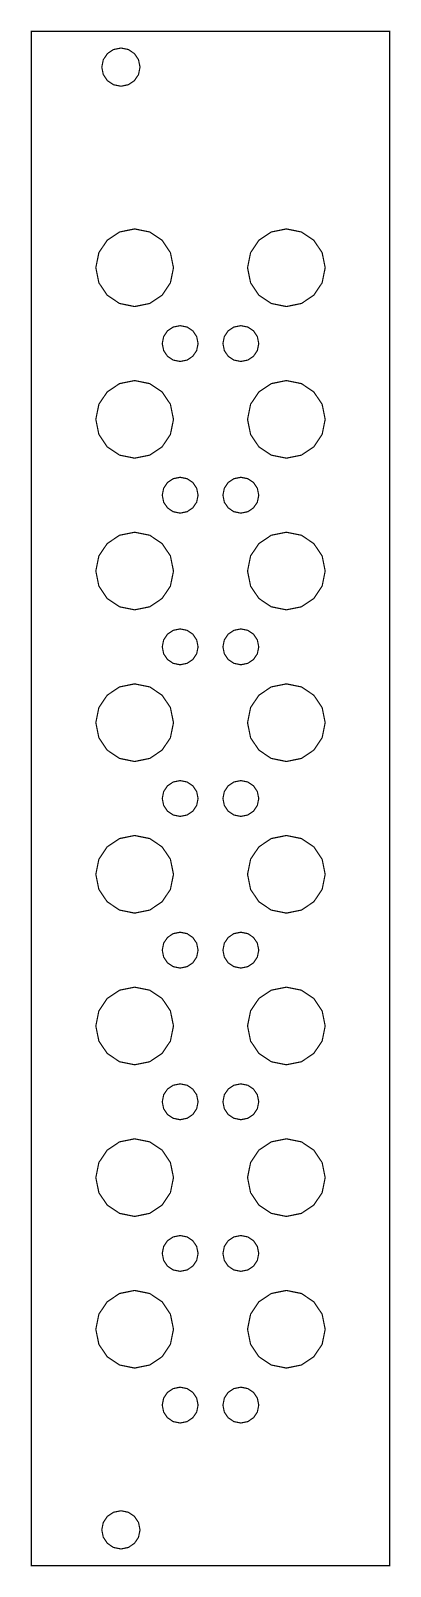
# Model space of a CAD drawing. Extents: x 0 to 1.19, y 0 to 5.06.
import ezdxf

# ---------------------------------------------------------------- set-up
doc = ezdxf.new("R2010")
doc.units = 0
doc.layers.get('0').update_dxf_attribs({"linetype": 'CONTINUOUS'})

msp = doc.modelspace()

# ---------------------------------------------------------------- linework, layer by layer
at = {"color": 0, "const_width": 0.003937}
for points in [[(0.002441, 5.06153), (1.18354, 5.06153), (1.18354, 0.002441), (0.002441, 0.002441), (0.002441, 5.06153)], [(0.360732, 4.94342), (0.35574, 4.91889), (0.342231, 4.89887), (0.322211, 4.88542), (0.297743, 4.88043), (0.273221, 4.88542), (0.253201, 4.89887), (0.239692, 4.91889), (0.234754, 4.94342), (0.239692, 4.96793), (0.253201, 4.98796), (0.273221, 5.00146), (0.297743, 5.0064), (0.322211, 5.00146), (0.342231, 4.98796), (0.35574, 4.96793), (0.360732, 4.94342)], [(0.470975, 4.28196), (0.460883, 4.23221), (0.433485, 4.19151), (0.392796, 4.16411), (0.34299, 4.15403), (0.293186, 4.16411), (0.252496, 4.19151), (0.225097, 4.23221), (0.215061, 4.28196), (0.225097, 4.33182), (0.252496, 4.3725), (0.293186, 4.3999), (0.34299, 4.40994), (0.392796, 4.3999), (0.433485, 4.3725), (0.460883, 4.33182), (0.470975, 4.28196)], [(0.970975, 4.28196), (0.960883, 4.23221), (0.933485, 4.19151), (0.892796, 4.16411), (0.84299, 4.15403), (0.793186, 4.16411), (0.752496, 4.19151), (0.725097, 4.23221), (0.715061, 4.28196), (0.725097, 4.33182), (0.752496, 4.3725), (0.793186, 4.3999), (0.84299, 4.40994), (0.892796, 4.3999), (0.933485, 4.3725), (0.960883, 4.33182), (0.970975, 4.28196)], [(0.552083, 4.03196), (0.547418, 4.009), (0.534722, 3.99024), (0.51595, 3.9776), (0.493001, 3.97293), (0.469997, 3.9776), (0.451226, 3.99024), (0.438585, 4.009), (0.433974, 4.03196), (0.438585, 4.05501), (0.451226, 4.07379), (0.469997, 4.08643), (0.493001, 4.09104), (0.51595, 4.08643), (0.534722, 4.07379), (0.547418, 4.05501), (0.552083, 4.03196)], [(0.752061, 4.03196), (0.747396, 4.009), (0.734754, 3.99024), (0.715983, 3.9776), (0.693033, 3.97293), (0.669976, 3.9776), (0.651204, 3.99024), (0.638564, 4.009), (0.633951, 4.03196), (0.638564, 4.05501), (0.651204, 4.07379), (0.669976, 4.08643), (0.693033, 4.09104), (0.715983, 4.08643), (0.734754, 4.07379), (0.747396, 4.05501), (0.752061, 4.03196)], [(0.470975, 3.78196), (0.460883, 3.73221), (0.433485, 3.69151), (0.392796, 3.66411), (0.34299, 3.65403), (0.293186, 3.66411), (0.252496, 3.69151), (0.225097, 3.73221), (0.215061, 3.78196), (0.225097, 3.83182), (0.252496, 3.8725), (0.293186, 3.8999), (0.34299, 3.90994), (0.392796, 3.8999), (0.433485, 3.8725), (0.460883, 3.83182), (0.470975, 3.78196)], [(0.970975, 3.78196), (0.960883, 3.73221), (0.933485, 3.69151), (0.892796, 3.66411), (0.84299, 3.65403), (0.793186, 3.66411), (0.752496, 3.69151), (0.725097, 3.73221), (0.715061, 3.78196), (0.725097, 3.83182), (0.752496, 3.8725), (0.793186, 3.8999), (0.84299, 3.90994), (0.892796, 3.8999), (0.933485, 3.8725), (0.960883, 3.83182), (0.970975, 3.78196)], [(0.552083, 3.53196), (0.547418, 3.509), (0.534722, 3.49024), (0.51595, 3.4776), (0.493001, 3.47293), (0.469997, 3.4776), (0.451226, 3.49024), (0.438585, 3.509), (0.433974, 3.53196), (0.438585, 3.55501), (0.451226, 3.57379), (0.469997, 3.58643), (0.493001, 3.59104), (0.51595, 3.58643), (0.534722, 3.57379), (0.547418, 3.55501), (0.552083, 3.53196)], [(0.752061, 3.53196), (0.747396, 3.509), (0.734754, 3.49024), (0.715983, 3.4776), (0.693033, 3.47293), (0.669976, 3.4776), (0.651204, 3.49024), (0.638564, 3.509), (0.633951, 3.53196), (0.638564, 3.55501), (0.651204, 3.57379), (0.669976, 3.58643), (0.693033, 3.59104), (0.715983, 3.58643), (0.734754, 3.57379), (0.747396, 3.55501), (0.752061, 3.53196)], [(0.470975, 3.28196), (0.460883, 3.23221), (0.433485, 3.19151), (0.392796, 3.16411), (0.34299, 3.15403), (0.293186, 3.16411), (0.252496, 3.19151), (0.225097, 3.23221), (0.215061, 3.28196), (0.225097, 3.33182), (0.252496, 3.3725), (0.293186, 3.3999), (0.34299, 3.40994), (0.392796, 3.3999), (0.433485, 3.3725), (0.460883, 3.33182), (0.470975, 3.28196)], [(0.970975, 3.28196), (0.960883, 3.23221), (0.933485, 3.19151), (0.892796, 3.16411), (0.84299, 3.15403), (0.793186, 3.16411), (0.752496, 3.19151), (0.725097, 3.23221), (0.715061, 3.28196), (0.725097, 3.33182), (0.752496, 3.3725), (0.793186, 3.3999), (0.84299, 3.40994), (0.892796, 3.3999), (0.933485, 3.3725), (0.960883, 3.33182), (0.970975, 3.28196)], [(0.552083, 3.03196), (0.547418, 3.009), (0.534722, 2.99024), (0.51595, 2.9776), (0.493001, 2.97293), (0.469997, 2.9776), (0.451226, 2.99024), (0.438585, 3.009), (0.433974, 3.03196), (0.438585, 3.05501), (0.451226, 3.07379), (0.469997, 3.08643), (0.493001, 3.09104), (0.51595, 3.08643), (0.534722, 3.07379), (0.547418, 3.05501), (0.552083, 3.03196)], [(0.752061, 3.03196), (0.747396, 3.009), (0.734754, 2.99024), (0.715983, 2.9776), (0.693033, 2.97293), (0.669976, 2.9776), (0.651204, 2.99024), (0.638564, 3.009), (0.633951, 3.03196), (0.638564, 3.05501), (0.651204, 3.07379), (0.669976, 3.08643), (0.693033, 3.09104), (0.715983, 3.08643), (0.734754, 3.07379), (0.747396, 3.05501), (0.752061, 3.03196)], [(0.470975, 2.78196), (0.460883, 2.73221), (0.433485, 2.69151), (0.392796, 2.66411), (0.34299, 2.65403), (0.293186, 2.66411), (0.252496, 2.69151), (0.225097, 2.73221), (0.215061, 2.78196), (0.225097, 2.83182), (0.252496, 2.8725), (0.293186, 2.8999), (0.34299, 2.90994), (0.392796, 2.8999), (0.433485, 2.8725), (0.460883, 2.83182), (0.470975, 2.78196)], [(0.970975, 2.78196), (0.960883, 2.73221), (0.933485, 2.69151), (0.892796, 2.66411), (0.84299, 2.65403), (0.793186, 2.66411), (0.752496, 2.69151), (0.725097, 2.73221), (0.715061, 2.78196), (0.725097, 2.83182), (0.752496, 2.8725), (0.793186, 2.8999), (0.84299, 2.90994), (0.892796, 2.8999), (0.933485, 2.8725), (0.960883, 2.83182), (0.970975, 2.78196)], [(0.552083, 2.53196), (0.547418, 2.509), (0.534722, 2.49024), (0.51595, 2.4776), (0.493001, 2.47293), (0.469997, 2.4776), (0.451226, 2.49024), (0.438585, 2.509), (0.433974, 2.53196), (0.438585, 2.55501), (0.451226, 2.57379), (0.469997, 2.58643), (0.493001, 2.59104), (0.51595, 2.58643), (0.534722, 2.57379), (0.547418, 2.55501), (0.552083, 2.53196)], [(0.752061, 2.53196), (0.747396, 2.509), (0.734754, 2.49024), (0.715983, 2.4776), (0.693033, 2.47293), (0.669976, 2.4776), (0.651204, 2.49024), (0.638564, 2.509), (0.633951, 2.53196), (0.638564, 2.55501), (0.651204, 2.57379), (0.669976, 2.58643), (0.693033, 2.59104), (0.715983, 2.58643), (0.734754, 2.57379), (0.747396, 2.55501), (0.752061, 2.53196)], [(0.470975, 2.28196), (0.460883, 2.23221), (0.433485, 2.19151), (0.392796, 2.16411), (0.34299, 2.15403), (0.293186, 2.16411), (0.252496, 2.19151), (0.225097, 2.23221), (0.215061, 2.28196), (0.225097, 2.33182), (0.252496, 2.3725), (0.293186, 2.3999), (0.34299, 2.40994), (0.392796, 2.3999), (0.433485, 2.3725), (0.460883, 2.33182), (0.470975, 2.28196)], [(0.970975, 2.28196), (0.960883, 2.23221), (0.933485, 2.19151), (0.892796, 2.16411), (0.84299, 2.15403), (0.793186, 2.16411), (0.752496, 2.19151), (0.725097, 2.23221), (0.715061, 2.28196), (0.725097, 2.33182), (0.752496, 2.3725), (0.793186, 2.3999), (0.84299, 2.40994), (0.892796, 2.3999), (0.933485, 2.3725), (0.960883, 2.33182), (0.970975, 2.28196)], [(0.552083, 2.03196), (0.547418, 2.009), (0.534722, 1.99024), (0.51595, 1.9776), (0.493001, 1.97293), (0.469997, 1.9776), (0.451226, 1.99024), (0.438585, 2.009), (0.433974, 2.03196), (0.438585, 2.05501), (0.451226, 2.07379), (0.469997, 2.08643), (0.493001, 2.09104), (0.51595, 2.08643), (0.534722, 2.07379), (0.547418, 2.05501), (0.552083, 2.03196)], [(0.752061, 2.03196), (0.747396, 2.009), (0.734754, 1.99024), (0.715983, 1.9776), (0.693033, 1.97293), (0.669976, 1.9776), (0.651204, 1.99024), (0.638564, 2.009), (0.633951, 2.03196), (0.638564, 2.05501), (0.651204, 2.07379), (0.669976, 2.08643), (0.693033, 2.09104), (0.715983, 2.08643), (0.734754, 2.07379), (0.747396, 2.05501), (0.752061, 2.03196)], [(0.470975, 1.78196), (0.460883, 1.73221), (0.433485, 1.69151), (0.392796, 1.66411), (0.34299, 1.65403), (0.293186, 1.66411), (0.252496, 1.69151), (0.225097, 1.73221), (0.215061, 1.78196), (0.225097, 1.83182), (0.252496, 1.8725), (0.293186, 1.8999), (0.34299, 1.90994), (0.392796, 1.8999), (0.433485, 1.8725), (0.460883, 1.83182), (0.470975, 1.78196)], [(0.970975, 1.78196), (0.960883, 1.73221), (0.933485, 1.69151), (0.892796, 1.66411), (0.84299, 1.65403), (0.793186, 1.66411), (0.752496, 1.69151), (0.725097, 1.73221), (0.715061, 1.78196), (0.725097, 1.83182), (0.752496, 1.8725), (0.793186, 1.8999), (0.84299, 1.90994), (0.892796, 1.8999), (0.933485, 1.8725), (0.960883, 1.83182), (0.970975, 1.78196)], [(0.552083, 1.53196), (0.547418, 1.509), (0.534722, 1.49024), (0.51595, 1.4776), (0.493001, 1.47293), (0.469997, 1.4776), (0.451226, 1.49024), (0.438585, 1.509), (0.433974, 1.53196), (0.438585, 1.55501), (0.451226, 1.57379), (0.469997, 1.58643), (0.493001, 1.59104), (0.51595, 1.58643), (0.534722, 1.57379), (0.547418, 1.55501), (0.552083, 1.53196)], [(0.752061, 1.53196), (0.747396, 1.509), (0.734754, 1.49024), (0.715983, 1.4776), (0.693033, 1.47293), (0.669976, 1.4776), (0.651204, 1.49024), (0.638564, 1.509), (0.633951, 1.53196), (0.638564, 1.55501), (0.651204, 1.57379), (0.669976, 1.58643), (0.693033, 1.59104), (0.715983, 1.58643), (0.734754, 1.57379), (0.747396, 1.55501), (0.752061, 1.53196)], [(0.470975, 1.28196), (0.460883, 1.23221), (0.433485, 1.19152), (0.392796, 1.16412), (0.34299, 1.15402), (0.293186, 1.16412), (0.252496, 1.19152), (0.225097, 1.23221), (0.215061, 1.28196), (0.225097, 1.33181), (0.252496, 1.3725), (0.293186, 1.3999), (0.34299, 1.40994), (0.392796, 1.3999), (0.433485, 1.3725), (0.460883, 1.33181), (0.470975, 1.28196)], [(0.970975, 1.28196), (0.960883, 1.23221), (0.933485, 1.19152), (0.892796, 1.16412), (0.84299, 1.15402), (0.793186, 1.16412), (0.752496, 1.19152), (0.725097, 1.23221), (0.715061, 1.28196), (0.725097, 1.33181), (0.752496, 1.3725), (0.793186, 1.3999), (0.84299, 1.40994), (0.892796, 1.3999), (0.933485, 1.3725), (0.960883, 1.33181), (0.970975, 1.28196)], [(0.552083, 1.03196), (0.547418, 1.00901), (0.534722, 0.990235), (0.51595, 0.977593), (0.493001, 0.972928), (0.469997, 0.977593), (0.451226, 0.990235), (0.438585, 1.00901), (0.433974, 1.03196), (0.438585, 1.05501), (0.451226, 1.07378), (0.469997, 1.08643), (0.493001, 1.09104), (0.51595, 1.08643), (0.534722, 1.07378), (0.547418, 1.05501), (0.552083, 1.03196)], [(0.752061, 1.03196), (0.747396, 1.00901), (0.734754, 0.990235), (0.715983, 0.977593), (0.693033, 0.972928), (0.669976, 0.977593), (0.651204, 0.990235), (0.638564, 1.00901), (0.633951, 1.03196), (0.638564, 1.05501), (0.651204, 1.07378), (0.669976, 1.08643), (0.693033, 1.09104), (0.715983, 1.08643), (0.734754, 1.07378), (0.747396, 1.05501), (0.752061, 1.03196)], [(0.470975, 0.781956), (0.460883, 0.732206), (0.433485, 0.691515), (0.392796, 0.664117), (0.34299, 0.654025), (0.293186, 0.664117), (0.252496, 0.691515), (0.225097, 0.732206), (0.215061, 0.781956), (0.225097, 0.831814), (0.252496, 0.872504), (0.293186, 0.899903), (0.34299, 0.909939), (0.392796, 0.899903), (0.433485, 0.872504), (0.460883, 0.831814), (0.470975, 0.781956)], [(0.970975, 0.781956), (0.960883, 0.732206), (0.933485, 0.691515), (0.892796, 0.664117), (0.84299, 0.654025), (0.793186, 0.664117), (0.752496, 0.691515), (0.725097, 0.732206), (0.715061, 0.781956), (0.725097, 0.831814), (0.752496, 0.872504), (0.793186, 0.899903), (0.84299, 0.909939), (0.892796, 0.899903), (0.933485, 0.872504), (0.960883, 0.831814), (0.970975, 0.781956)], [(0.552083, 0.531956), (0.547418, 0.509006), (0.534722, 0.490235), (0.51595, 0.477593), (0.493001, 0.472928), (0.469997, 0.477593), (0.451226, 0.490235), (0.438585, 0.509006), (0.433974, 0.531956), (0.438585, 0.555012), (0.451226, 0.573785), (0.469997, 0.586426), (0.493001, 0.591037), (0.51595, 0.586426), (0.534722, 0.573785), (0.547418, 0.555012), (0.552083, 0.531956)], [(0.752061, 0.531956), (0.747396, 0.509006), (0.734754, 0.490235), (0.715983, 0.477593), (0.693033, 0.472928), (0.669976, 0.477593), (0.651204, 0.490235), (0.638564, 0.509006), (0.633951, 0.531956), (0.638564, 0.555012), (0.651204, 0.573785), (0.669976, 0.586426), (0.693033, 0.591037), (0.715983, 0.586426), (0.734754, 0.573785), (0.747396, 0.555012), (0.752061, 0.531956)], [(0.360732, 0.120551), (0.35574, 0.096083), (0.342231, 0.076063), (0.322211, 0.062554), (0.297743, 0.057563), (0.273221, 0.062554), (0.253201, 0.076063), (0.239692, 0.096083), (0.234754, 0.120551), (0.239692, 0.145074), (0.253201, 0.165093), (0.273221, 0.178603), (0.297743, 0.183539), (0.322211, 0.178603), (0.342231, 0.165093), (0.35574, 0.145074), (0.360732, 0.120551)]]:
    msp.add_lwpolyline(points, close=True, dxfattribs=at)

doc.saveas('drawing.dxf')
